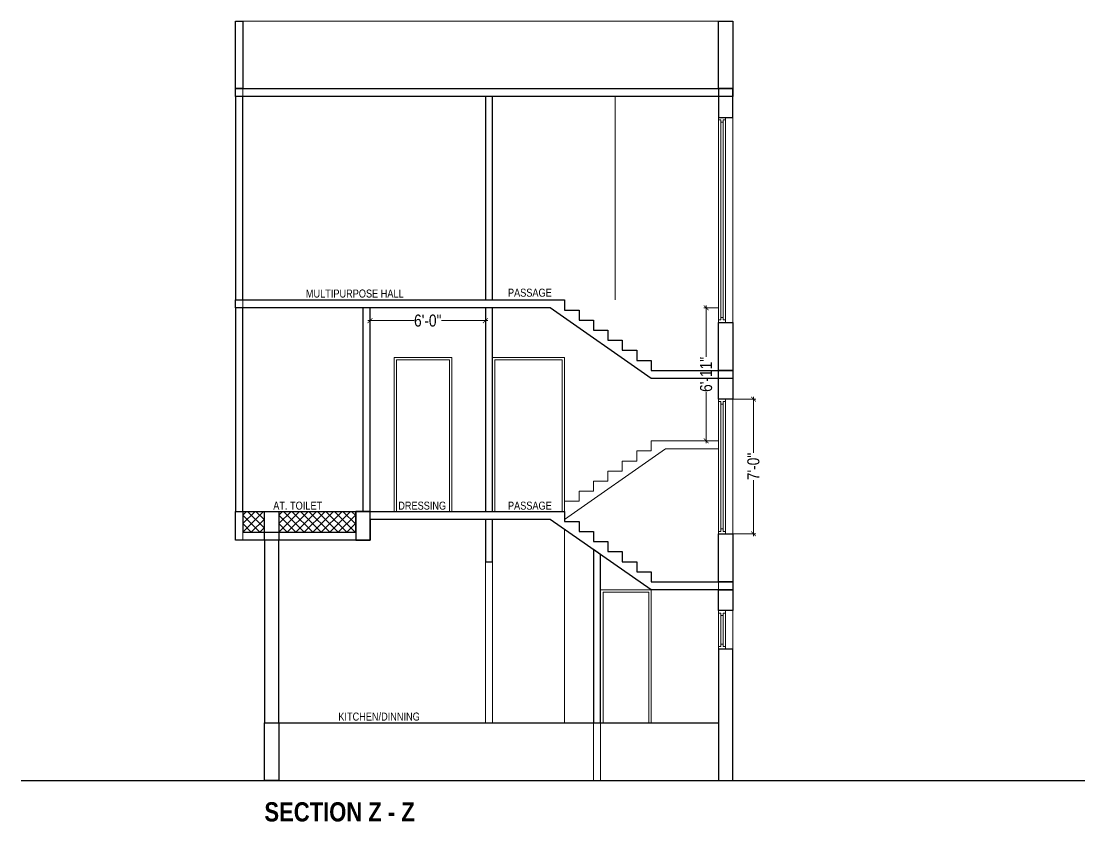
# Model space of a CAD drawing. Header units: millimetres. Extents: x 56222 to 3066687, y -650199 to -121287.
# Drawn here: x 153913 to 154577, y -177091 to -176591 of the extents above; entities that cross this region are included whole.
import ezdxf

# ---------------------------------------------------------------- set-up
doc = ezdxf.new("R2010")
doc.units = ezdxf.units.MM
doc.header["$MEASUREMENT"] = 0
doc.header["$PDMODE"] = 35
doc.layers.get('Defpoints').update_dxf_attribs({"color": 220})
for name, color, linetype, lineweight in [('SECTION', 7, 'Continuous', 9), ('SECTION ( DIM )', 250, 'Continuous', 18), ('SECTION ( D~W~RaiL )', 250, 'Continuous', 18), ('SECTION ( HATCH  )', 252, 'Continuous', 9), ('SECTION ( PLine )', 251, 'Continuous', 30), ('SECTION ( SLAB PLine )', 104, 'Continuous', 30), ('X_SHEET', 7, 'Continuous', 9)]:
    doc.layers.add(name, color=color, linetype=linetype, lineweight=lineweight)
doc.layers.add('SECTION ( Text )', color=250, linetype='Continuous')
doc.styles.add("Cn_BT_0'-0", font='swissc.ttf')
doc.styles.add('Cn_BT_7½', font='swissc.ttf', dxfattribs={"height": 7.5})
doc.styles.add('KATHA', font='swissc.ttf')
doc.dimstyles.new('Cn_BT_7½', dxfattribs={"dimtxt": 9, "dimasz": 3, "dimexe": 1.5, "dimexo": 0, "dimgap": 0.09, "dimtad": 0, "dimdec": 3, "dimzin": 3, "dimdsep": 46, "dimlunit": 4, "dimtxsty": 'Cn_BT_7½', "dimblk": 'ARCHTICK', "dimcen": 0.09, "dimdle": 1.5, "dimclrd": 251, "dimclre": 251, "dimclrt": 14, "dimadec": 0, "dimazin": 0, "dimtfac": 0.75, "dimtdec": 3, "dimtofl": 0, "dimtmove": 0, "dimatfit": 3, "dimfxl": 0, "dimtolj": 1, "dimtzin": 0, "dimlwd": 15, "dimlwe": 15, "dimarcsym": 0})

# ---------------------------------------------------------------- blocks, each defined once
blk = doc.blocks.new('_ArchTick')
at = {"color": 0, "linetype": 'ByBlock', "const_width": 0.15}
blk.add_lwpolyline([(-0.5, -0.5), (0.5, 0.5)], dxfattribs=at)
blk = doc.blocks.new('*D532')
at = {"layer": 'Defpoints', "color": 0, "transparency": 16777216}
for p in [(154340.56, -176770.2), (154348.19, -176770.2), (154348.19, -176853.2)]:
    blk.add_point(p, dxfattribs=at)
at = {"layer": 'SECTION ( DIM )', "color": 251, "lineweight": 15, "transparency": 16777216}
for p, q in [((154348.19, -176770.2), (154339.06, -176770.2)), ((154340.56, -176768.7), (154340.56, -176800.7)), ((154340.56, -176854.7), (154340.56, -176822.7)), ((154348.19, -176853.2), (154339.06, -176853.2))]:
    blk.add_line(p, q, dxfattribs=at)
at = {"layer": 'SECTION ( DIM )', "color": 251, "lineweight": 15, "transparency": 16777216, "xscale": 3, "yscale": 3, "zscale": 3}
for p, rotation in [((154340.56, -176770.2), 90), ((154340.56, -176853.2), 270)]:
    blk.add_blockref('_ArchTick', p, dxfattribs=dict(at, rotation=rotation))
at = {"layer": 'SECTION ( DIM )', "color": 14, "transparency": 16777216, "insert": (154340.56, -176811.7), "char_height": 7.5, "attachment_point": 5, "rotation": 90, "style": 'Cn_BT_7½'}
blk.add_mtext('\\A1;6\'-11"', dxfattribs=at)
blk = doc.blocks.new('*D533')
at = {"layer": 'Defpoints', "color": 0, "transparency": 16777216}
for p in [(154130.69, -176770.2), (154202.69, -176770.2), (154130.69, -176778.14)]:
    blk.add_point(p, dxfattribs=at)
at = {"layer": 'SECTION', "color": 251, "lineweight": 15, "transparency": 16777216}
for p, q in [((154130.69, -176770.2), (154130.69, -176779.64)), ((154202.69, -176770.2), (154202.69, -176779.64)), ((154129.19, -176778.14), (154158.17, -176778.14)), ((154204.19, -176778.14), (154175.21, -176778.14))]:
    blk.add_line(p, q, dxfattribs=at)
at = {"layer": 'SECTION', "color": 251, "lineweight": 15, "transparency": 16777216, "xscale": 3, "yscale": 3, "zscale": 3, "rotation": 180}
blk.add_blockref('_ArchTick', (154130.69, -176778.14), dxfattribs=at)
at = {"layer": 'SECTION', "color": 251, "lineweight": 15, "transparency": 16777216, "xscale": 3, "yscale": 3, "zscale": 3}
blk.add_blockref('_ArchTick', (154202.69, -176778.14), dxfattribs=at)
at = {"layer": 'SECTION', "color": 14, "transparency": 16777216, "insert": (154166.69, -176778.14), "char_height": 7.5, "attachment_point": 5, "style": 'Cn_BT_7½'}
blk.add_mtext('\\A1;6\'-0"', dxfattribs=at)
blk = doc.blocks.new('*D534')
at = {"layer": 'Defpoints', "color": 0, "transparency": 16777216}
for p in [(154357.19, -176827.2), (154357.19, -176911.2), (154370.09, -176911.2)]:
    blk.add_point(p, dxfattribs=at)
at = {"layer": 'SECTION', "color": 251, "lineweight": 15, "transparency": 16777216}
for p, q in [((154357.19, -176827.2), (154371.59, -176827.2)), ((154370.09, -176825.7), (154370.09, -176860.67)), ((154370.09, -176912.7), (154370.09, -176877.73)), ((154357.19, -176911.2), (154371.59, -176911.2))]:
    blk.add_line(p, q, dxfattribs=at)
at = {"layer": 'SECTION', "color": 251, "lineweight": 15, "transparency": 16777216, "xscale": 3, "yscale": 3, "zscale": 3}
for p, rotation in [((154370.09, -176827.2), 90), ((154370.09, -176911.2), 270)]:
    blk.add_blockref('_ArchTick', p, dxfattribs=dict(at, rotation=rotation))
at = {"layer": 'SECTION', "color": 14, "transparency": 16777216, "insert": (154370.09, -176869.2), "char_height": 7.5, "attachment_point": 5, "rotation": 90, "style": 'Cn_BT_7½'}
blk.add_mtext('\\A1;7\'-0"', dxfattribs=at)

msp = doc.modelspace()

# ---------------------------------------------------------------- hatches: boundary and pattern name
at = {"layer": 'SECTION ( HATCH  )'}
h = msp.add_hatch(dxfattribs=at)
h.set_pattern_fill('ANSI37', color=6, scale=30, style=0)
h.set_pattern_definition([(45, (154051.188, -176910.2004), (-2.65165, 2.65165), []), (135, (154051.188, -176910.2004), (-2.65165, -2.65165), [])])
h.paths.add_polyline_path([(154051.1882, -176910.2004), (154064.6882, -176910.2004), (154064.6882, -176897.2004), (154051.1882, -176897.2004)])
h = msp.add_hatch(dxfattribs=at)
h.set_pattern_fill('ANSI37', color=6, scale=30, style=0)
h.set_pattern_definition([(45, (154073.688, -176910.2004), (-2.65165, 2.65165), []), (135, (154073.688, -176910.2004), (-2.65165, -2.65165), [])])
h.paths.add_polyline_path([(154073.6882, -176910.2004), (154121.6882, -176910.2004), (154121.6882, -176897.2004), (154073.6882, -176897.2004)])

# ---------------------------------------------------------------- linework, layer by layer
at = {"layer": 'SECTION'}
for p, q in [((154046.6882, -176915.2004), (154046.6882, -176591.2004)), ((154046.6882, -176591.2004), (154357.1882, -176591.2004)), ((154051.1882, -176915.2004), (154051.1882, -176591.2004)), ((154348.1882, -177065.2004), (154348.1882, -176591.2004)), ((154357.1882, -177065.2004), (154357.1882, -176591.2004)), ((154202.6882, -176765.2004), (154202.6882, -176638.2004)), ((154207.1882, -176765.2004), (154207.1882, -176638.2004)), ((154283.6882, -176765.2004), (154283.6882, -176638.2004)), ((154357.1882, -176651.2004), (154348.1882, -176651.2004)), ((154126.1882, -176897.2004), (154126.1882, -176770.2004)), ((154130.6882, -176897.2004), (154130.6882, -176770.2004)), ((154202.6882, -176897.2004), (154202.6882, -176770.2004)), ((154207.1882, -176897.2004), (154207.1882, -176770.2004)), ((154357.1882, -176779.2004), (154348.1882, -176779.2004)), ((154348.1882, -176779.2004), (154357.1882, -176779.2004)), ((154121.6882, -176897.2004), (154121.6882, -176915.2004)), ((154130.6882, -176897.2004), (154130.6882, -176915.2004)), ((154202.6882, -177029.2004), (154202.6882, -176902.2004)), ((154207.1882, -177029.2004), (154207.1882, -176902.2004)), ((154252.1882, -177029.2004), (154252.1882, -176908.4861)), ((154073.6882, -176915.2004), (154046.6882, -176915.2004)), ((154046.6882, -176915.2004), (154130.6882, -176915.2004)), ((154064.6882, -177065.2004), (154064.6882, -176915.2004)), ((154073.6882, -177065.2004), (154073.6882, -176915.2004)), ((154357.1882, -176911.2004), (154348.1882, -176911.2004)), ((154270.1882, -177065.2004), (154270.1882, -176921.0575)), ((154274.6882, -177065.2004), (154274.6882, -176924.2004)), ((154348.1882, -176959.2004), (154357.1882, -176959.2004)), ((154348.1882, -176983.2004), (154357.1882, -176983.2004))]:
    msp.add_line(p, q, dxfattribs=at)
at = {"layer": 'SECTION', "color": 0}
for points in [[(154252.1882, -176897.2004), (154252.1882, -176890.9146), (154261.1882, -176890.9146), (154261.1882, -176884.6289), (154270.1882, -176884.6289), (154270.1882, -176878.3432), (154279.1882, -176878.3432), (154279.1882, -176872.0575), (154288.1882, -176872.0575), (154288.1882, -176865.7718), (154297.1882, -176865.7718), (154297.1882, -176859.4861), (154306.1882, -176859.4861), (154306.1882, -176853.2004), (154348.1882, -176853.2004)], [(154348.1882, -176858.2004), (154315.1882, -176858.2004), (154252.1882, -176902.2004)]]:
    msp.add_lwpolyline(points, dxfattribs=at)
at = {"layer": 'SECTION'}
for points in [[(154306.1882, -177029.2004), (154306.1882, -176946.2004), (154274.6882, -176946.2004), (154274.6882, -177029.2004)], [(154304.6882, -177029.2004), (154304.6882, -176947.7004), (154276.1882, -176947.7004), (154276.1882, -177029.2004)]]:
    msp.add_lwpolyline(points, dxfattribs=at)
at = {"layer": 'SECTION ( D~W~RaiL )'}
for points in [[(154348.1882, -176779.2004), (154348.1882, -176777.7004), (154349.6882, -176777.7004), (154349.6882, -176776.2004), (154351.1882, -176776.2004), (154351.1882, -176654.2004), (154349.6882, -176654.2004), (154349.6882, -176652.7004), (154348.1882, -176652.7004), (154348.1882, -176651.2004), (154352.6882, -176651.2004), (154352.6882, -176652.7004), (154351.1882, -176652.7004), (154351.1882, -176654.2004), (154349.6882, -176654.2004), (154349.6882, -176776.2004), (154351.1882, -176776.2004), (154351.1882, -176777.7004), (154352.6882, -176777.7004), (154352.6882, -176779.2004), (154348.1882, -176779.2004), (154348.1882, -176651.2004), (154352.6882, -176651.2004), (154352.6882, -176779.2004)], [(154348.1882, -176911.2004), (154348.1882, -176909.7004), (154349.6882, -176909.7004), (154349.6882, -176908.2004), (154351.1882, -176908.2004), (154351.1882, -176830.2004), (154349.6882, -176830.2004), (154349.6882, -176828.7004), (154348.1882, -176828.7004), (154348.1882, -176827.2004), (154352.6882, -176827.2004), (154352.6882, -176828.7004), (154351.1882, -176828.7004), (154351.1882, -176830.2004), (154349.6882, -176830.2004), (154349.6882, -176908.2004), (154351.1882, -176908.2004), (154351.1882, -176909.7004), (154352.6882, -176909.7004), (154352.6882, -176911.2004), (154348.1882, -176911.2004), (154348.1882, -176827.2004), (154352.6882, -176827.2004), (154352.6882, -176911.2004)], [(154348.1882, -176983.2004), (154348.1882, -176981.7004), (154349.6882, -176981.7004), (154349.6882, -176980.2004), (154351.1882, -176980.2004), (154351.1882, -176962.2004), (154349.6882, -176962.2004), (154349.6882, -176960.7004), (154348.1882, -176960.7004), (154348.1882, -176959.2004), (154352.6882, -176959.2004), (154352.6882, -176960.7004), (154351.1882, -176960.7004), (154351.1882, -176962.2004), (154349.6882, -176962.2004), (154349.6882, -176980.2004), (154351.1882, -176980.2004), (154351.1882, -176981.7004), (154352.6882, -176981.7004), (154352.6882, -176983.2004), (154348.1882, -176983.2004), (154348.1882, -176959.2004), (154352.6882, -176959.2004), (154352.6882, -176983.2004)]]:
    msp.add_lwpolyline(points, close=True, dxfattribs=at)
for points in [[(154181.6882, -176897.2004), (154181.6882, -176801.2004), (154145.6882, -176801.2004), (154145.6882, -176897.2004)], [(154180.1882, -176897.2004), (154180.1882, -176802.7004), (154147.1882, -176802.7004), (154147.1882, -176897.2004)], [(154207.1882, -176897.2004), (154207.1882, -176801.2004), (154252.1882, -176801.2004), (154252.1882, -176897.2004)], [(154208.6882, -176897.2004), (154208.6882, -176802.7004), (154250.6882, -176802.7004), (154250.6882, -176897.2004)]]:
    msp.add_lwpolyline(points, dxfattribs=at)
at = {"layer": 'SECTION ( HATCH  )'}
for points in [[(154051.1882, -176910.2004), (154064.6882, -176910.2004), (154064.6882, -176897.2004), (154051.1882, -176897.2004)], [(154073.6882, -176910.2004), (154121.6882, -176910.2004), (154121.6882, -176897.2004), (154073.6882, -176897.2004)]]:
    msp.add_lwpolyline(points, close=True, dxfattribs=at)
at = {"layer": 'SECTION ( PLine )'}
for points in [[(154051.1882, -176633.2004), (154046.6882, -176633.2004), (154046.6882, -176591.2004), (154051.1882, -176591.2004)], [(154357.1882, -176633.2004), (154348.1882, -176633.2004), (154348.1882, -176591.2004), (154357.1882, -176591.2004)], [(154046.6882, -176765.2004), (154051.1882, -176765.2004), (154051.1882, -176638.2004), (154046.6882, -176638.2004)], [(154202.6882, -176765.2004), (154207.1882, -176765.2004), (154207.1882, -176638.2004), (154202.6882, -176638.2004)], [(154046.6882, -176897.2004), (154051.1882, -176897.2004), (154051.1882, -176770.2004), (154046.6882, -176770.2004)], [(154126.1882, -176897.2004), (154130.6882, -176897.2004), (154130.6882, -176770.2004), (154126.1882, -176770.2004)], [(154202.6882, -176897.2004), (154207.1882, -176897.2004), (154207.1882, -176770.2004), (154202.6882, -176770.2004)], [(154357.1882, -176809.2004), (154348.1882, -176809.2004), (154348.1882, -176779.2004), (154357.1882, -176779.2004)], [(154202.6882, -176928.7004), (154207.1882, -176928.7004), (154207.1882, -176902.2004), (154202.6882, -176902.2004)], [(154064.6882, -177029.2004), (154073.6882, -177029.2004), (154073.6882, -176915.2004), (154064.6882, -176915.2004)], [(154357.1882, -176941.2004), (154348.1882, -176941.2004), (154348.1882, -176911.2004), (154357.1882, -176911.2004)], [(154270.1882, -177029.2004), (154274.6882, -177029.2004), (154274.6882, -176924.2004), (154270.1882, -176921.0575)], [(154348.1882, -177065.2004), (154357.1882, -177065.2004), (154357.1882, -176983.2004), (154348.1882, -176983.2004)], [(154064.6882, -177029.2004), (154073.6882, -177029.2004), (154073.6882, -177065.2004), (154064.6882, -177065.2004)]]:
    msp.add_lwpolyline(points, close=True, dxfattribs=at)
for points in [[(154046.6882, -176897.2004), (154130.6882, -176897.2004)], [(154064.6882, -177029.2004), (154348.1882, -177029.2004)], [(153912.834, -177065.2004), (154577.0092, -177065.2004)]]:
    msp.add_lwpolyline(points, dxfattribs=at)
at = {"layer": 'SECTION ( SLAB PLine )', "color": 1}
for points in [[(154357.1882, -176638.2004), (154046.6882, -176638.2004), (154046.6882, -176633.2004), (154357.1882, -176633.2004)], [(154348.1882, -176651.2004), (154357.1882, -176651.2004), (154357.1882, -176633.2004), (154348.1882, -176633.2004)], [(154357.1882, -176827.2004), (154348.1882, -176827.2004), (154348.1882, -176809.2004), (154357.1882, -176809.2004)], [(154073.6882, -176915.2004), (154064.6882, -176915.2004), (154064.6882, -176897.2004), (154073.6882, -176897.2004)], [(154121.6882, -176915.2004), (154130.6882, -176915.2004), (154130.6882, -176897.2004), (154121.6882, -176897.2004)], [(154348.1882, -176946.2004), (154357.1882, -176946.2004), (154357.1882, -176959.2004), (154348.1882, -176959.2004)]]:
    msp.add_lwpolyline(points, close=True, dxfattribs=at)
for points in [[(154046.6882, -176765.2004), (154252.1882, -176765.2004), (154252.1882, -176771.4861), (154261.1882, -176771.4861), (154261.1882, -176777.7718), (154270.1882, -176777.7718), (154270.1882, -176784.0575), (154279.1882, -176784.0575), (154279.1882, -176790.3432), (154288.1882, -176790.3432), (154288.1882, -176796.6289), (154297.1882, -176796.6289), (154297.1882, -176802.9146), (154306.1882, -176802.9146), (154306.1882, -176809.2004), (154357.1882, -176809.2004), (154357.1882, -176814.2004), (154306.1882, -176814.2004), (154243.1882, -176770.2004), (154046.6882, -176770.2004), (154046.6882, -176765.2004)], [(154130.6882, -176915.2004), (154046.6882, -176915.2004), (154046.6882, -176897.2004), (154051.1882, -176897.2004), (154051.1882, -176910.2004), (154121.6882, -176910.2004), (154121.6882, -176897.2004), (154252.1882, -176897.2004), (154252.1882, -176903.4861), (154261.1882, -176903.4861), (154261.1882, -176909.7718), (154270.1882, -176909.7718), (154270.1882, -176916.0575), (154279.1882, -176916.0575), (154279.1882, -176922.3432), (154288.1882, -176922.3432), (154288.1882, -176928.6289), (154297.1882, -176928.6289), (154297.1882, -176934.9146), (154306.1882, -176934.9146), (154306.1882, -176941.2004), (154357.1882, -176941.2004), (154357.1882, -176946.2004), (154306.1882, -176946.2004), (154243.1882, -176902.2004), (154130.6882, -176902.2004), (154130.6882, -176915.2004)]]:
    msp.add_lwpolyline(points, dxfattribs=at)

# ---------------------------------------------------------------- texts
at = {"layer": 'SECTION ( Text )', "char_height": 5, "attachment_point": 5, "style": 'KATHA'}
for s, insert in [('MULTIPURPOSE HALL', (154121.1141, -176761.2491)), ('PASSAGE', (154230.4651, -176760.7114)), ('AT. TOILET', (154085.4791, -176893.6778)), ('DRESSING', (154163.2256, -176893.6778)), ('PASSAGE', (154230.4651, -176893.6778)), ('KITCHEN/DINNING', (154136.295, -177025.395))]:
    msp.add_mtext(s, dxfattribs=dict(at, insert=insert))
at = {"layer": 'X_SHEET', "ltscale": 0.25, "insert": (154064.6882, -177078.8408), "char_height": 12, "attachment_point": 1, "style": "Cn_BT_0'-0"}
msp.add_mtext('{\\fSwis721 Cn BT|b1|i0|c0|p34;\\C29;SECTION Z - Z}', dxfattribs=at)

# ---------------------------------------------------------------- dimensions: what is measured, and where the dimension line sits
at = {"layer": 'SECTION'}
dim = msp.add_linear_dim(base=(154130.6882, -176778.1417), p1=(154202.6882, -176770.2004), p2=(154130.6882, -176770.2004), dimstyle='Cn_BT_7½', dxfattribs=at)
dim.commit()
dim.dimension.update_dxf_attribs({"geometry": '*D533', "text_midpoint": (154166.6882, -176778.1417)})
dim = msp.add_linear_dim(base=(154370.0868, -176911.2004), p1=(154357.1882, -176827.2004), p2=(154357.1882, -176911.2004), angle=90, dimstyle='Cn_BT_7½', dxfattribs=at)
dim.commit()
dim.dimension.update_dxf_attribs({"geometry": '*D534', "text_midpoint": (154370.0868, -176869.2004)})
at = {"layer": 'SECTION ( DIM )'}
dim = msp.add_linear_dim(base=(154340.5552, -176770.2004), p1=(154348.1882, -176853.2004), p2=(154348.1882, -176770.2004), angle=90, dimstyle='Cn_BT_7½', dxfattribs=at)
dim.commit()
dim.dimension.update_dxf_attribs({"geometry": '*D532', "text_midpoint": (154340.5552, -176811.7004)})

doc.saveas('drawing.dxf')
